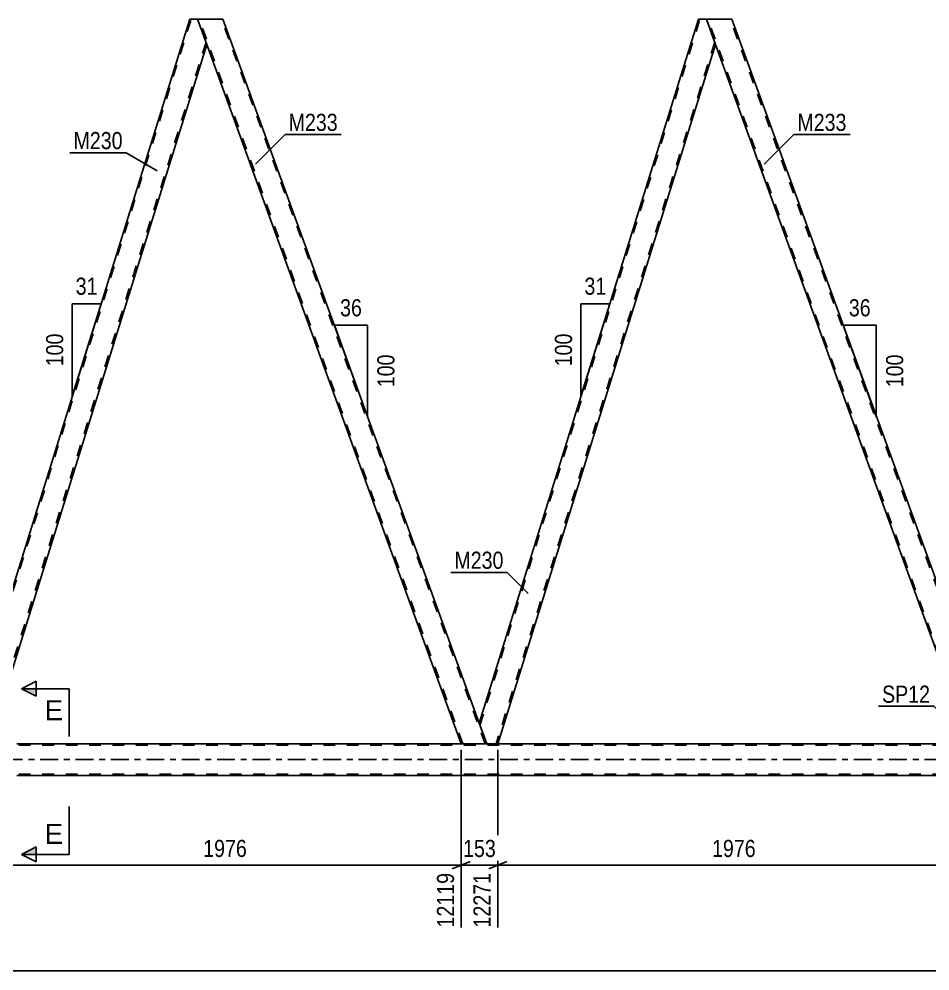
# Model space of a CAD drawing. Header units: millimetres. Extents: x 0 to 841, y 0 to 594.
# Drawn here: x 502.6 to 655, y 306.3 to 465.5 of the extents above; entities that cross this region are included whole.
import ezdxf

# ---------------------------------------------------------------- set-up
doc = ezdxf.new("R2010")
doc.units = ezdxf.units.MM
doc.linetypes.add('DXK_LINE_DOT2', pattern=[3.9198, 1.9599, -1.9599])
doc.linetypes.add('DXK_LINE_DOT3', pattern=[5.9187, 2.979, -0.9799, 0.9799, -0.9799])
doc.styles.add('Arial', font='ARIAL.TTF', dxfattribs={"height": 0.2})
doc.styles.add('Arial Narrow', font='ARIALN.TTF', dxfattribs={"height": 0.2})

# ---------------------------------------------------------------- blocks, each defined once
blk = doc.blocks.new('Part-405118308-2904 - 2836')
at = {"color": 2, "linetype": 'Continuous'}
for p, q in [((621.32, 465.52), (617.58, 465.52)), ((621.83, 465.52), (621.32, 465.52)), ((664.2, 349.12), (621.83, 465.52)), ((659.94, 349.12), (619.12, 461.27))]:
    blk.add_line(p, q, dxfattribs=at)
at = {"color": 7, "linetype": 'DXK_LINE_DOT2'}
for p, q in [((619.12, 461.27), (617.58, 465.52)), ((661.95, 344.3), (617.83, 465.52)), ((665.7, 344.3), (621.58, 465.52)), ((661.7, 344.3), (659.94, 349.12)), ((665.96, 344.3), (664.2, 349.12)), ((665.96, 344.3), (661.7, 344.3))]:
    blk.add_line(p, q, dxfattribs=at)
blk = doc.blocks.new('Part-405118308-2972 - 2836')
at = {"color": 2, "linetype": 'Continuous'}
for p, q in [((536.19, 465.52), (532.44, 465.52)), ((536.7, 465.52), (536.19, 465.52)), ((579.56, 347.77), (536.7, 465.52)), ((576.56, 344.3), (533.99, 461.27))]:
    blk.add_line(p, q, dxfattribs=at)
at = {"color": 7, "linetype": 'DXK_LINE_DOT2'}
for p, q in [((533.99, 461.27), (532.44, 465.52)), ((576.82, 344.3), (532.7, 465.52)), ((580.57, 344.3), (536.44, 465.52)), ((580.82, 344.3), (579.56, 347.77)), ((580.82, 344.3), (576.56, 344.3))]:
    blk.add_line(p, q, dxfattribs=at)
blk = doc.blocks.new('Part-405118308-2894 - 2836')
at = {"color": 7, "linetype": 'DXK_LINE_DOT2'}
for p, q in [((771.05, 344.06), (91.81, 344.06)), ((771.05, 339.26), (91.81, 339.26))]:
    blk.add_line(p, q, dxfattribs=at)
at = {"color": 2, "linetype": 'Continuous'}
for p, q in [((657.25, 344.3), (502.18, 344.3)), ((657.25, 339.02), (502.18, 339.02))]:
    blk.add_line(p, q, dxfattribs=at)
at = {"color": 7, "linetype": 'DXK_LINE_DOT3'}
blk.add_line((91.81, 341.66), (771.05, 341.66), dxfattribs=at)
blk = doc.blocks.new('Part-405118308-2909 - 2836')
at = {"color": 2, "linetype": 'Continuous'}
for p, q in [((616.26, 465.52), (579.56, 347.77)), ((617.58, 465.52), (616.26, 465.52)), ((617.58, 465.52), (619.12, 461.27)), ((619.12, 461.27), (582.67, 344.3)), ((580.82, 344.3), (579.56, 347.77))]:
    blk.add_line(p, q, dxfattribs=at)
at = {"color": 7, "linetype": 'DXK_LINE_DOT2'}
for p, q in [((579.69, 347.4), (616.51, 465.52)), ((618.99, 461.64), (582.41, 344.3)), ((582.67, 344.3), (580.82, 344.3))]:
    blk.add_line(p, q, dxfattribs=at)
blk = doc.blocks.new('Part-405118308-2977 - 2836')
at = {"color": 7, "linetype": 'DXK_LINE_DOT2'}
for p, q in [((494.56, 347.4), (531.38, 465.52)), ((533.86, 461.64), (497.28, 344.3)), ((494.85, 349.12), (494.42, 347.77)), ((499.04, 349.12), (497.53, 344.3)), ((495.69, 344.3), (494.42, 347.77)), ((497.53, 344.3), (495.69, 344.3))]:
    blk.add_line(p, q, dxfattribs=at)
at = {"color": 2, "linetype": 'Continuous'}
for p, q in [((531.13, 465.52), (494.85, 349.12)), ((532.44, 465.52), (531.13, 465.52)), ((532.44, 465.52), (533.99, 461.27)), ((533.99, 461.27), (499.04, 349.12))]:
    blk.add_line(p, q, dxfattribs=at)
blk = doc.blocks.new('AngleDimension-405118308-23545 - 2836')
at = {"color": 7, "linetype": 'Continuous'}
for p, q in [((642.17, 409.63), (640.48, 414.3)), ((646.02, 414.3), (640.48, 414.3)), ((646.02, 399.07), (640.48, 414.3)), ((646.02, 399.07), (646.02, 414.3))]:
    blk.add_line(p, q, dxfattribs=at)
at = {"color": 0}
for points in [[(645.68, 415.2), (645.68, 419.4), (640.82, 419.4), (640.82, 415.2)], [(651.12, 410.03), (646.92, 410.03), (646.92, 403.34), (651.12, 403.34)]]:
    blk.add_wipeout(points, dxfattribs=at)
at = {"color": 3, "style": 'Arial Narrow'}
blk.add_text('36', height=2.863, dxfattribs=at).set_placement((641.42, 415.8))
blk.add_text('100', height=2.863, rotation=90.0002, dxfattribs=at).set_placement((650.52, 403.94))
blk = doc.blocks.new('StraightDimension-405118308-29696 - 2836')
at = {"color": 7, "linetype": 'Continuous'}
for p, q in [((582.67, 343.3), (582.67, 313.59)), ((661.7, 343.3), (661.7, 313.59)), ((584.17, 324.63), (581.17, 323.43)), ((582.67, 324.03), (661.7, 324.03)), ((660.2, 323.43), (663.2, 324.63))]:
    blk.add_line(p, q, dxfattribs=at)
at = {"color": 0}
blk.add_wipeout([(626.44, 324.78), (626.44, 328.98), (617.93, 328.98), (617.93, 324.78)], dxfattribs=at)
at = {"color": 0, "linetype": 'Continuous'}
blk.add_wipeout([(661.1, 323.33), (656.9, 323.33), (656.9, 312.99), (661.1, 312.99)], dxfattribs=at)
at = {"color": 3, "style": 'Arial Narrow'}
blk.add_text('1976', height=2.863, dxfattribs=at).set_placement((618.53, 325.38))
at = {"color": 3, "linetype": 'Continuous', "style": 'Arial Narrow'}
blk.add_text('14247', height=2.863, rotation=90.0002, dxfattribs=at).set_placement((660.5, 313.59))
blk = doc.blocks.new('StraightDimension-405118308-22013 - 2836')
at = {"color": 7, "linetype": 'Continuous'}
blk.add_line((47.11, 306.32), (780.31, 306.32), dxfattribs=at)
blk = doc.blocks.new('AngleDimension-405118308-23531 - 2836')
at = {"color": 7, "linetype": 'Continuous'}
for p, q in [((557.04, 409.63), (555.34, 414.3)), ((560.88, 414.3), (555.34, 414.3)), ((560.88, 399.07), (555.34, 414.3)), ((560.88, 399.07), (560.88, 414.3))]:
    blk.add_line(p, q, dxfattribs=at)
at = {"color": 0}
for points in [[(560.54, 415.2), (560.54, 419.4), (555.69, 419.4), (555.69, 415.2)], [(565.98, 410.03), (561.78, 410.03), (561.78, 403.34), (565.98, 403.34)]]:
    blk.add_wipeout(points, dxfattribs=at)
at = {"color": 3, "style": 'Arial Narrow'}
blk.add_text('36', height=2.863, dxfattribs=at).set_placement((556.29, 415.8))
blk.add_text('100', height=2.863, rotation=90.0002, dxfattribs=at).set_placement((565.38, 403.94))
blk = doc.blocks.new('AngleDimension-405118308-23616 - 2836')
at = {"color": 7, "linetype": 'Continuous'}
for p, q in [((511.47, 417.91), (516.29, 417.91)), ((511.47, 402.45), (516.29, 417.91)), ((511.47, 402.45), (511.47, 417.91)), ((514.03, 410.67), (516.29, 417.91))]:
    blk.add_line(p, q, dxfattribs=at)
at = {"color": 0}
for points in [[(516.3, 418.81), (516.3, 423.01), (511.45, 423.01), (511.45, 418.81)], [(510.57, 413.52), (506.37, 413.52), (506.37, 406.84), (510.57, 406.84)]]:
    blk.add_wipeout(points, dxfattribs=at)
at = {"color": 3, "style": 'Arial Narrow'}
blk.add_text('31', height=2.863, dxfattribs=at).set_placement((512.05, 419.41))
blk.add_text('100', height=2.863, rotation=90.0002, dxfattribs=at).set_placement((509.97, 407.44))
blk = doc.blocks.new('AngleDimension-405118308-23630 - 2836')
at = {"color": 7, "linetype": 'Continuous'}
for p, q in [((596.6, 417.91), (601.42, 417.91)), ((596.6, 402.45), (601.42, 417.91)), ((596.6, 402.45), (596.6, 417.91)), ((599.17, 410.67), (601.42, 417.91))]:
    blk.add_line(p, q, dxfattribs=at)
at = {"color": 0}
for points in [[(601.44, 418.81), (601.44, 423.01), (596.58, 423.01), (596.58, 418.81)], [(595.7, 413.52), (591.5, 413.52), (591.5, 406.84), (595.7, 406.84)]]:
    blk.add_wipeout(points, dxfattribs=at)
at = {"color": 3, "style": 'Arial Narrow'}
blk.add_text('31', height=2.863, dxfattribs=at).set_placement((597.18, 419.41))
blk.add_text('100', height=2.863, rotation=90.0002, dxfattribs=at).set_placement((595.1, 407.44))
blk = doc.blocks.new('StraightDimension-405118308-29697 - 2836')
at = {"color": 7, "linetype": 'Continuous'}
for p, q in [((576.56, 343.3), (576.56, 313.59)), ((582.67, 343.3), (582.67, 313.59)), ((575.06, 323.43), (578.06, 324.63)), ((576.56, 324.03), (582.67, 324.03)), ((584.17, 324.63), (581.17, 323.43))]:
    blk.add_line(p, q, dxfattribs=at)
at = {"color": 0}
blk.add_wipeout([(582.96, 324.78), (582.96, 328.98), (576.27, 328.98), (576.27, 324.78)], dxfattribs=at)
at = {"color": 0, "linetype": 'Continuous'}
blk.add_wipeout([(582.07, 323.33), (577.87, 323.33), (577.87, 312.99), (582.07, 312.99)], dxfattribs=at)
at = {"color": 3, "style": 'Arial Narrow'}
blk.add_text('153', height=2.863, dxfattribs=at).set_placement((576.87, 325.38))
at = {"color": 3, "linetype": 'Continuous', "style": 'Arial Narrow'}
blk.add_text('12271', height=2.863, rotation=90.0002, dxfattribs=at).set_placement((581.47, 313.59))
blk = doc.blocks.new('StraightDimension-405118308-29698 - 2836')
at = {"color": 7, "linetype": 'Continuous'}
for p, q in [((497.53, 343.3), (497.53, 313.59)), ((576.56, 343.3), (576.56, 313.59)), ((499.03, 324.63), (496.03, 323.43)), ((497.53, 324.03), (576.56, 324.03)), ((575.06, 323.43), (578.06, 324.63))]:
    blk.add_line(p, q, dxfattribs=at)
at = {"color": 0}
blk.add_wipeout([(541.3, 324.78), (541.3, 328.98), (532.79, 328.98), (532.79, 324.78)], dxfattribs=at)
at = {"color": 0, "linetype": 'Continuous'}
blk.add_wipeout([(575.96, 323.33), (571.76, 323.33), (571.76, 312.99), (575.96, 312.99)], dxfattribs=at)
at = {"color": 3, "style": 'Arial Narrow'}
blk.add_text('1976', height=2.863, dxfattribs=at).set_placement((533.39, 325.38))
at = {"color": 3, "linetype": 'Continuous', "style": 'Arial Narrow'}
blk.add_text('12119', height=2.863, rotation=90.0002, dxfattribs=at).set_placement((575.36, 313.59))
blk = doc.blocks.new('Mark-405118308-2943 - 2836')
at = {"color": 0}
blk.add_wipeout([(655.02, 351.18), (655.02, 354.18), (646.98, 354.18), (646.98, 351.18)], dxfattribs=at)
blk.add_wipeout([(655.02, 351.18), (655.02, 354.18), (646.98, 354.18), (646.98, 351.18)], dxfattribs=at)
at = {"color": 30, "linetype": 'Continuous'}
for p in [(646.38, 350.58), (658.13, 348)]:
    blk.add_line(p, (655.62, 350.58), dxfattribs=at)
at = {"color": 3, "style": 'Arial Narrow'}
blk.add_text('SP12', height=2.863, dxfattribs=at).set_placement((646.98, 351.18))
blk = doc.blocks.new('Mark-405118308-26891 - 2836')
at = {"color": 0}
blk.add_wipeout([(519.91, 443.76), (519.91, 446.76), (511.69, 446.76), (511.69, 443.76)], dxfattribs=at)
blk.add_wipeout([(519.91, 443.76), (519.91, 446.76), (511.69, 446.76), (511.69, 443.76)], dxfattribs=at)
at = {"color": 30, "linetype": 'Continuous'}
for p in [(511.09, 443.16), (525.71, 440.16)]:
    blk.add_line(p, (520.51, 443.16), dxfattribs=at)
at = {"color": 3, "style": 'Arial Narrow'}
blk.add_text('M230', height=2.863, dxfattribs=at).set_placement((511.69, 443.76))
blk = doc.blocks.new('SectionMark-405118308-4074 - 2836')
at = {"linetype": 'Continuous'}
for points in [[(505.46, 353.51), (505.46, 352.26), (502.96, 353.51)], [(505.46, 327.07), (505.46, 325.82), (502.96, 325.82)]]:
    blk.add_hatch(color=6, dxfattribs=at).paths.add_polyline_path(points)
at = {"color": 6, "linetype": 'Continuous'}
for p, q in [((502.96, 353.51), (505.46, 354.76)), ((510.96, 353.51), (502.96, 353.51)), ((502.96, 353.51), (505.46, 352.26)), ((505.46, 352.26), (505.46, 354.76)), ((510.96, 353.51), (510.96, 345.51)), ((510.96, 325.82), (510.96, 333.82)), ((502.96, 325.82), (505.46, 327.07)), ((505.46, 327.07), (505.46, 324.57)), ((510.96, 325.82), (502.96, 325.82)), ((505.46, 324.57), (502.96, 325.82))]:
    blk.add_line(p, q, dxfattribs=at)
at = {"color": 0, "linetype": 'Continuous'}
for points in [[(509.96, 348.26), (509.96, 351.76), (506.85, 351.76), (506.85, 348.26)], [(509.96, 327.57), (509.96, 331.07), (506.85, 331.07), (506.85, 327.57)]]:
    blk.add_wipeout(points, dxfattribs=at)
at = {"color": 3, "linetype": 'Continuous', "style": 'Arial'}
for p in [(506.85, 348.26), (506.85, 327.57)]:
    blk.add_text('E', height=3.34, dxfattribs=at).set_placement(p)
blk = doc.blocks.new('Mark-405118308-26864 - 2836')
at = {"color": 0}
blk.add_wipeout([(641.04, 446.81), (641.04, 449.81), (632.81, 449.81), (632.81, 446.81)], dxfattribs=at)
blk.add_wipeout([(641.04, 446.81), (641.04, 449.81), (632.81, 449.81), (632.81, 446.81)], dxfattribs=at)
at = {"color": 30, "linetype": 'Continuous'}
for p, q in [((627.27, 441.26), (632.21, 446.21)), ((632.21, 446.21), (641.64, 446.21))]:
    blk.add_line(p, q, dxfattribs=at)
at = {"color": 3, "style": 'Arial Narrow'}
blk.add_text('M233', height=2.863, dxfattribs=at).set_placement((632.81, 446.81))
blk = doc.blocks.new('Mark-405118308-26867 - 2836')
at = {"color": 0}
blk.add_wipeout([(583.64, 373.58), (583.64, 376.58), (575.42, 376.58), (575.42, 373.58)], dxfattribs=at)
blk.add_wipeout([(583.64, 373.58), (583.64, 376.58), (575.42, 376.58), (575.42, 373.58)], dxfattribs=at)
at = {"color": 30, "linetype": 'Continuous'}
for p in [(574.82, 372.98), (587.78, 369.45)]:
    blk.add_line(p, (584.24, 372.98), dxfattribs=at)
at = {"color": 3, "style": 'Arial Narrow'}
blk.add_text('M230', height=2.863, dxfattribs=at).set_placement((575.42, 373.58))
blk = doc.blocks.new('Mark-405118308-26888 - 2836')
at = {"color": 0}
blk.add_wipeout([(555.9, 446.81), (555.9, 449.81), (547.68, 449.81), (547.68, 446.81)], dxfattribs=at)
blk.add_wipeout([(555.9, 446.81), (555.9, 449.81), (547.68, 449.81), (547.68, 446.81)], dxfattribs=at)
at = {"color": 30, "linetype": 'Continuous'}
for p, q in [((542.13, 441.26), (547.08, 446.21)), ((547.08, 446.21), (556.5, 446.21))]:
    blk.add_line(p, q, dxfattribs=at)
at = {"color": 3, "style": 'Arial Narrow'}
blk.add_text('M233', height=2.863, dxfattribs=at).set_placement((547.68, 446.81))

msp = doc.modelspace()

# ---------------------------------------------------------------- block references
for name in ['Part-405118308-2977 - 2836', 'Part-405118308-2972 - 2836', 'Part-405118308-2909 - 2836', 'Part-405118308-2904 - 2836', 'Part-405118308-2894 - 2836']:
    msp.add_blockref(name, (0, 0))

# ---------------------------------------------------------------- next in the draw order: block references
for name in ['AngleDimension-405118308-23545 - 2836', 'StraightDimension-405118308-29696 - 2836']:
    msp.add_blockref(name, (0, 0))

# ---------------------------------------------------------------- next in the draw order: block references
msp.add_blockref('StraightDimension-405118308-22013 - 2836', (0, 0))

# ---------------------------------------------------------------- next in the draw order: block references
for name in ['Mark-405118308-26888 - 2836', 'Mark-405118308-26864 - 2836', 'Mark-405118308-26891 - 2836', 'AngleDimension-405118308-23616 - 2836', 'AngleDimension-405118308-23630 - 2836', 'AngleDimension-405118308-23531 - 2836', 'Mark-405118308-26867 - 2836', 'Mark-405118308-2943 - 2836', 'StraightDimension-405118308-29697 - 2836']:
    msp.add_blockref(name, (0, 0))

# ---------------------------------------------------------------- next in the draw order: block references
msp.add_blockref('StraightDimension-405118308-29698 - 2836', (0, 0))

# ---------------------------------------------------------------- next in the draw order: block references
msp.add_blockref('SectionMark-405118308-4074 - 2836', (0, 0))

doc.saveas('drawing.dxf')
